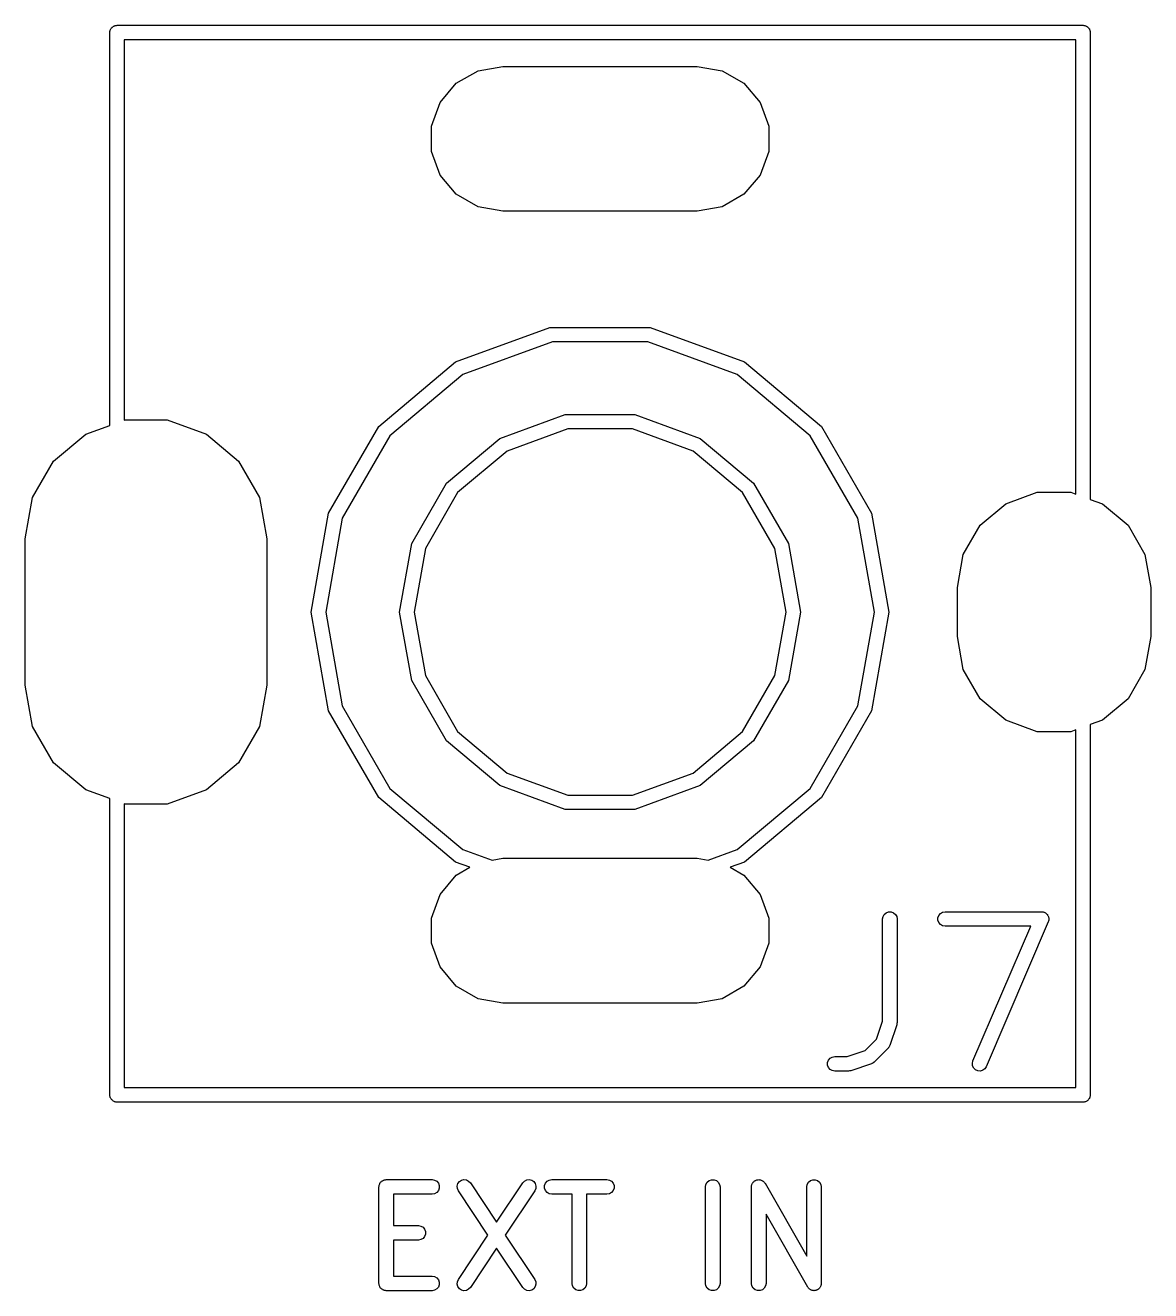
# Model space of a CAD drawing. Extents: x 59 to 126, y -132 to -24.
# Drawn here: x 76.05 to 87.7, y -65.03 to -51.92 of the extents above; entities that cross this region are included whole.
import ezdxf

# ---------------------------------------------------------------- set-up
doc = ezdxf.new("R2010")
doc.units = 0
doc.header["$MEASUREMENT"] = 0
doc.layers.add('BLACK', color=7, linetype='CONTINUOUS')

msp = doc.modelspace()

# ---------------------------------------------------------------- linework, layer by layer
at = {"layer": 'Black'}
for p, q in [((76.925, -52), (76.9261, -51.9935)), ((76.925, -56.0688), (76.925, -52)), ((76.9261, -51.987), (76.9284, -51.9808)), ((76.9261, -51.9935), (76.9261, -51.987)), ((76.9284, -51.9808), (76.9295, -51.9743)), ((76.9295, -51.9743), (76.9328, -51.9687)), ((76.9328, -51.9687), (76.935, -51.9625)), ((76.935, -51.9625), (76.9393, -51.9575)), ((76.9393, -51.9575), (76.9425, -51.9518)), ((76.9425, -51.9518), (76.9476, -51.9476)), ((76.9476, -51.9476), (76.9518, -51.9425)), ((76.9518, -51.9425), (76.9575, -51.9393)), ((76.9575, -51.9393), (76.9625, -51.935)), ((76.9625, -51.935), (76.9687, -51.9328)), ((76.9687, -51.9328), (76.9743, -51.9295)), ((76.9743, -51.9295), (76.9808, -51.9284)), ((76.9808, -51.9284), (76.987, -51.9261)), ((76.987, -51.9261), (76.9935, -51.9261)), ((76.9935, -51.9261), (77, -51.925)), ((77, -51.925), (87, -51.925)), ((87, -51.925), (87.0065, -51.9261)), ((87.0065, -51.9261), (87.013, -51.9261)), ((87.013, -51.9261), (87.0192, -51.9284)), ((87.0192, -51.9284), (87.0257, -51.9295)), ((87.0257, -51.9295), (87.0313, -51.9328)), ((87.0313, -51.9328), (87.0375, -51.935)), ((87.0375, -51.935), (87.0425, -51.9393)), ((87.0425, -51.9393), (87.0482, -51.9425)), ((87.0482, -51.9425), (87.0524, -51.9476)), ((87.0524, -51.9476), (87.0575, -51.9518)), ((87.0575, -51.9518), (87.0607, -51.9575)), ((87.0607, -51.9575), (87.065, -51.9625)), ((87.065, -51.9625), (87.0672, -51.9687)), ((87.0672, -51.9687), (87.0705, -51.9743)), ((87.0705, -51.9743), (87.0716, -51.9808)), ((87.0716, -51.9808), (87.0739, -51.987)), ((87.0739, -51.987), (87.0739, -51.9935)), ((87.0739, -51.9935), (87.075, -52)), ((87.075, -52), (87.075, -56.8337)), ((77.075, -52.075), (77.075, -56.0142)), ((86.925, -52.075), (77.075, -52.075)), ((86.925, -56.7791), (86.925, -52.075)), ((80.5112, -52.5255), (80.7368, -52.3952)), ((80.7368, -52.3952), (80.9933, -52.35)), ((80.9933, -52.35), (83.0067, -52.35)), ((83.0067, -52.35), (83.2632, -52.3952)), ((83.2632, -52.3952), (83.4888, -52.5255)), ((80.3438, -52.725), (80.5112, -52.5255)), ((83.4888, -52.5255), (83.6562, -52.725)), ((80.2547, -52.9698), (80.3438, -52.725)), ((83.6562, -52.725), (83.7453, -52.9698)), ((80.2547, -53.2302), (80.2547, -52.9698)), ((83.7453, -52.9698), (83.7453, -53.2302)), ((80.3438, -53.475), (80.2547, -53.2302)), ((83.7453, -53.2302), (83.6562, -53.475)), ((80.5112, -53.6745), (80.3438, -53.475)), ((83.6562, -53.475), (83.4888, -53.6745)), ((80.7368, -53.8048), (80.5112, -53.6745)), ((83.4888, -53.6745), (83.2632, -53.8048)), ((80.9933, -53.85), (80.7368, -53.8048)), ((83.0067, -53.85), (80.9933, -53.85)), ((83.2632, -53.8048), (83.0067, -53.85)), ((80.5048, -55.4102), (81.4807, -55.055)), ((81.4807, -55.055), (82.5193, -55.055)), ((82.5193, -55.055), (83.4952, -55.4102)), ((81.5068, -55.2027), (80.5798, -55.5401)), ((82.4932, -55.2027), (81.5068, -55.2027)), ((83.4202, -55.5401), (82.4932, -55.2027)), ((79.7092, -56.0778), (80.5048, -55.4102)), ((83.4952, -55.4102), (84.2908, -56.0778)), ((80.5798, -55.5401), (79.8241, -56.1742)), ((84.1759, -56.1742), (83.4202, -55.5401)), ((76.675, -56.1598), (76.925, -56.0688)), ((77.075, -56.0142), (77.0829, -56.0114)), ((77.0829, -56.0114), (77.5171, -56.0114)), ((77.5171, -56.0114), (77.925, -56.1598)), ((79.1899, -56.9772), (79.7092, -56.0778)), ((80.9625, -56.203), (81.6397, -55.9565)), ((81.6397, -55.9565), (82.3603, -55.9565)), ((82.3603, -55.9565), (83.0375, -56.203)), ((84.2908, -56.0778), (84.8101, -56.9772)), ((76.3424, -56.4389), (76.675, -56.1598)), ((77.925, -56.1598), (78.2576, -56.4389)), ((79.8241, -56.1742), (79.3308, -57.0285)), ((80.4105, -56.6662), (80.9625, -56.203)), ((81.6657, -56.1042), (81.0375, -56.3329)), ((82.3343, -56.1042), (81.6657, -56.1042)), ((82.9625, -56.3329), (82.3343, -56.1042)), ((83.0375, -56.203), (83.5895, -56.6662)), ((84.6692, -57.0285), (84.1759, -56.1742)), ((81.0375, -56.3329), (80.5254, -56.7626)), ((83.4746, -56.7626), (82.9625, -56.3329)), ((76.1254, -56.8148), (76.3424, -56.4389)), ((78.2576, -56.4389), (78.4746, -56.8148)), ((80.0501, -57.2903), (80.4105, -56.6662)), ((83.5895, -56.6662), (83.9499, -57.2903)), ((76.05, -57.2424), (76.1254, -56.8148)), ((78.4746, -56.8148), (78.55, -57.2424)), ((80.5254, -56.7626), (80.1911, -57.3416)), ((83.8089, -57.3416), (83.4746, -56.7626)), ((86.2, -56.8792), (86.5264, -56.7604)), ((86.5264, -56.7604), (86.8736, -56.7604)), ((86.8736, -56.7604), (86.925, -56.7791)), ((87.075, -56.8337), (87.2, -56.8792)), ((79.0095, -58), (79.1899, -56.9772)), ((84.8101, -56.9772), (84.9905, -58)), ((85.934, -57.1024), (86.2, -56.8792)), ((87.2, -56.8792), (87.466, -57.1024)), ((79.3308, -57.0285), (79.1595, -58)), ((84.8405, -58), (84.6692, -57.0285)), ((85.7603, -57.4032), (85.934, -57.1024)), ((87.466, -57.1024), (87.6397, -57.4032)), ((76.05, -58.7576), (76.05, -57.2424)), ((78.55, -57.2424), (78.55, -58.7576)), ((79.925, -58), (80.0501, -57.2903)), ((80.1911, -57.3416), (80.075, -58)), ((83.925, -58), (83.8089, -57.3416)), ((83.9499, -57.2903), (84.075, -58)), ((85.7, -57.7452), (85.7603, -57.4032)), ((87.6397, -57.4032), (87.7, -57.7452)), ((85.7, -58.2548), (85.7, -57.7452)), ((87.7, -57.7452), (87.7, -58.2548)), ((79.1899, -59.0228), (79.0095, -58)), ((79.1595, -58), (79.3308, -58.9715)), ((80.0501, -58.7097), (79.925, -58)), ((80.075, -58), (80.1911, -58.6584)), ((83.8089, -58.6584), (83.925, -58)), ((84.075, -58), (83.9499, -58.7097)), ((84.6692, -58.9715), (84.8405, -58)), ((84.9905, -58), (84.8101, -59.0228)), ((85.7603, -58.5968), (85.7, -58.2548)), ((87.7, -58.2548), (87.6397, -58.5968)), ((80.1911, -58.6584), (80.5254, -59.2374)), ((83.4746, -59.2374), (83.8089, -58.6584)), ((85.934, -58.8976), (85.7603, -58.5968)), ((87.6397, -58.5968), (87.466, -58.8976)), ((76.1254, -59.1852), (76.05, -58.7576)), ((78.55, -58.7576), (78.4746, -59.1852)), ((80.4105, -59.3338), (80.0501, -58.7097)), ((83.9499, -58.7097), (83.5895, -59.3338)), ((86.2, -59.1208), (85.934, -58.8976)), ((87.466, -58.8976), (87.2, -59.1208)), ((79.7092, -59.9222), (79.1899, -59.0228)), ((79.3308, -58.9715), (79.8241, -59.8258)), ((84.1759, -59.8258), (84.6692, -58.9715)), ((84.8101, -59.0228), (84.2908, -59.9222)), ((76.3424, -59.5611), (76.1254, -59.1852)), ((78.4746, -59.1852), (78.2576, -59.5611)), ((86.5264, -59.2396), (86.2, -59.1208)), ((86.925, -59.2209), (86.8736, -59.2396)), ((86.925, -62.925), (86.925, -59.2209)), ((87.2, -59.1208), (87.075, -59.1663)), ((87.075, -59.1663), (87.075, -63)), ((80.9625, -59.797), (80.4105, -59.3338)), ((80.5254, -59.2374), (81.0375, -59.6671)), ((82.9625, -59.6671), (83.4746, -59.2374)), ((83.5895, -59.3338), (83.0375, -59.797)), ((86.8736, -59.2396), (86.5264, -59.2396)), ((76.675, -59.8402), (76.3424, -59.5611)), ((78.2576, -59.5611), (77.925, -59.8402)), ((81.0375, -59.6671), (81.6657, -59.8958)), ((82.3343, -59.8958), (82.9625, -59.6671)), ((76.925, -59.9312), (76.675, -59.8402)), ((77.925, -59.8402), (77.5171, -59.9886)), ((79.8241, -59.8258), (80.5798, -60.4599)), ((81.6397, -60.0435), (80.9625, -59.797)), ((83.0375, -59.797), (82.3603, -60.0435)), ((83.4202, -60.4599), (84.1759, -59.8258)), ((76.925, -63), (76.925, -59.9312)), ((77.0829, -59.9886), (77.075, -59.9858)), ((77.075, -59.9858), (77.075, -62.925)), ((77.5171, -59.9886), (77.0829, -59.9886)), ((80.5048, -60.5898), (79.7092, -59.9222)), ((81.6657, -59.8958), (82.3343, -59.8958)), ((84.2908, -59.9222), (83.4952, -60.5898)), ((82.3603, -60.0435), (81.6397, -60.0435)), ((80.5798, -60.4599), (80.8814, -60.5697)), ((83.1186, -60.5697), (83.4202, -60.4599)), ((80.6528, -60.6437), (80.5048, -60.5898)), ((80.5112, -60.7255), (80.6528, -60.6437)), ((80.8814, -60.5697), (80.9933, -60.55)), ((80.9933, -60.55), (83.0067, -60.55)), ((83.0067, -60.55), (83.1186, -60.5697)), ((83.4952, -60.5898), (83.3472, -60.6437)), ((83.3472, -60.6437), (83.4888, -60.7255)), ((80.3438, -60.925), (80.5112, -60.7255)), ((83.4888, -60.7255), (83.6562, -60.925)), ((80.2547, -61.1698), (80.3438, -60.925)), ((83.6562, -60.925), (83.7453, -61.1698)), ((80.2547, -61.4302), (80.2547, -61.1698)), ((83.7453, -61.1698), (83.7453, -61.4302)), ((84.925, -61.1786), (84.9295, -61.1529)), ((84.925, -62.2378), (84.925, -61.1786)), ((84.9295, -61.1529), (84.9425, -61.1304)), ((84.9425, -61.1304), (84.9625, -61.1136)), ((84.9625, -61.1136), (84.987, -61.1047)), ((84.987, -61.1047), (85.013, -61.1047)), ((85.013, -61.1047), (85.0375, -61.1136)), ((85.0375, -61.1136), (85.0575, -61.1304)), ((85.0575, -61.1304), (85.0705, -61.1529)), ((85.0705, -61.1529), (85.075, -61.1786)), ((85.075, -61.1786), (85.075, -62.25)), ((85.4976, -61.1655), (85.5065, -61.1411)), ((85.4976, -61.1916), (85.4976, -61.1655)), ((85.5065, -61.1411), (85.5232, -61.1211)), ((85.5232, -61.1211), (85.5458, -61.1081)), ((85.5458, -61.1081), (85.5714, -61.1036)), ((85.5714, -61.1036), (86.5714, -61.1036)), ((86.5714, -61.1036), (86.5799, -61.1051)), ((86.5799, -61.1051), (86.5886, -61.1056)), ((86.5886, -61.1056), (86.5927, -61.1073)), ((86.5927, -61.1073), (86.5971, -61.1081)), ((86.5971, -61.1081), (86.6046, -61.1124)), ((86.6046, -61.1124), (86.6125, -61.1158)), ((86.6125, -61.1158), (86.6158, -61.1189)), ((86.6158, -61.1189), (86.6196, -61.1211)), ((86.6196, -61.1211), (86.6252, -61.1277)), ((86.6252, -61.1277), (86.6315, -61.1336)), ((86.6315, -61.1336), (86.6335, -61.1376)), ((86.6335, -61.1376), (86.6364, -61.1411)), ((86.6364, -61.1411), (86.6393, -61.1492)), ((86.6393, -61.1492), (86.6432, -61.1569)), ((86.6432, -61.1569), (86.6438, -61.1613)), ((86.6438, -61.1613), (86.6453, -61.1655)), ((86.6453, -61.1655), (86.6453, -61.1742)), ((86.6453, -61.1742), (86.6463, -61.1828)), ((86.6463, -61.1828), (86.6453, -61.1871)), ((86.6453, -61.1871), (86.6453, -61.1916)), ((85.5065, -61.2161), (85.4976, -61.1916)), ((85.5232, -61.236), (85.5065, -61.2161)), ((85.5458, -61.249), (85.5232, -61.236)), ((85.5714, -61.2536), (85.5458, -61.249)), ((86.4577, -61.2536), (85.5714, -61.2536)), ((85.8596, -62.649), (86.4577, -61.2536)), ((86.6404, -61.2081), (85.9975, -62.7081)), ((86.6423, -61.1997), (86.6404, -61.2081)), ((86.6453, -61.1916), (86.6423, -61.1997)), ((80.3438, -61.675), (80.2547, -61.4302)), ((83.7453, -61.4302), (83.6562, -61.675)), ((80.5112, -61.8745), (80.3438, -61.675)), ((83.6562, -61.675), (83.4888, -61.8745)), ((80.7368, -62.0048), (80.5112, -61.8745)), ((83.4888, -61.8745), (83.2632, -62.0048)), ((80.9933, -62.05), (80.7368, -62.0048)), ((83.0067, -62.05), (80.9933, -62.05)), ((83.2632, -62.0048), (83.0067, -62.05)), ((84.863, -62.4238), (84.925, -62.2378)), ((85.0712, -62.2737), (84.9997, -62.488)), ((85.0729, -62.2618), (85.0712, -62.2737)), ((85.075, -62.25), (85.0729, -62.2618)), ((84.7452, -62.5416), (84.863, -62.4238)), ((84.9965, -62.496), (84.9915, -62.5032)), ((84.9977, -62.4918), (84.9965, -62.496)), ((84.9997, -62.488), (84.9977, -62.4918)), ((84.3636, -62.6411), (84.3804, -62.6211)), ((84.3804, -62.6211), (84.4029, -62.6081)), ((84.4029, -62.6081), (84.4286, -62.6036)), ((84.4286, -62.6036), (84.5593, -62.6036)), ((84.5593, -62.6036), (84.7452, -62.5416)), ((84.9816, -62.5173), (84.8387, -62.6602)), ((84.9841, -62.5138), (84.9816, -62.5173)), ((84.9873, -62.5109), (84.9841, -62.5138)), ((84.9915, -62.5032), (84.9873, -62.5109)), ((84.3547, -62.6655), (84.3636, -62.6411)), ((84.3547, -62.6916), (84.3547, -62.6655)), ((84.3636, -62.7161), (84.3547, -62.6916)), ((84.3804, -62.736), (84.3636, -62.7161)), ((84.4029, -62.749), (84.3804, -62.736)), ((84.4286, -62.7536), (84.4029, -62.749)), ((84.5714, -62.7536), (84.4286, -62.7536)), ((84.5833, -62.7515), (84.5714, -62.7536)), ((84.5951, -62.7497), (84.5833, -62.7515)), ((84.8094, -62.6783), (84.5951, -62.7497)), ((84.8132, -62.6762), (84.8094, -62.6783)), ((84.8174, -62.6751), (84.8132, -62.6762)), ((84.8246, -62.6701), (84.8174, -62.6751)), ((84.8323, -62.6659), (84.8246, -62.6701)), ((84.8352, -62.6627), (84.8323, -62.6659)), ((84.8387, -62.6602), (84.8352, -62.6627)), ((85.8537, -62.6744), (85.8596, -62.649)), ((85.8568, -62.7002), (85.8537, -62.6744)), ((85.8685, -62.7235), (85.8568, -62.7002)), ((85.8875, -62.7413), (85.8685, -62.7235)), ((85.9114, -62.7516), (85.8875, -62.7413)), ((85.9375, -62.753), (85.9114, -62.7516)), ((85.9624, -62.7455), (85.9375, -62.753)), ((85.9832, -62.7299), (85.9624, -62.7455)), ((85.9975, -62.7081), (85.9832, -62.7299)), ((76.9261, -63.0065), (76.925, -63)), ((76.9261, -63.013), (76.9261, -63.0065)), ((76.9284, -63.0192), (76.9261, -63.013)), ((76.9295, -63.0257), (76.9284, -63.0192)), ((77.075, -62.925), (86.925, -62.925)), ((87.0716, -63.0192), (87.0705, -63.0257)), ((87.0739, -63.013), (87.0716, -63.0192)), ((87.075, -63), (87.0739, -63.0065)), ((87.0739, -63.0065), (87.0739, -63.013)), ((76.9328, -63.0313), (76.9295, -63.0257)), ((76.935, -63.0375), (76.9328, -63.0313)), ((76.9393, -63.0425), (76.935, -63.0375)), ((76.9425, -63.0482), (76.9393, -63.0425)), ((76.9476, -63.0524), (76.9425, -63.0482)), ((76.9518, -63.0575), (76.9476, -63.0524)), ((76.9575, -63.0607), (76.9518, -63.0575)), ((76.9625, -63.065), (76.9575, -63.0607)), ((76.9687, -63.0672), (76.9625, -63.065)), ((76.9743, -63.0705), (76.9687, -63.0672)), ((76.9808, -63.0716), (76.9743, -63.0705)), ((76.987, -63.0739), (76.9808, -63.0716)), ((76.9935, -63.0739), (76.987, -63.0739)), ((77, -63.075), (76.9935, -63.0739)), ((87, -63.075), (77, -63.075)), ((87.0065, -63.0739), (87, -63.075)), ((87.013, -63.0739), (87.0065, -63.0739)), ((87.0192, -63.0716), (87.013, -63.0739)), ((87.0257, -63.0705), (87.0192, -63.0716)), ((87.0313, -63.0672), (87.0257, -63.0705)), ((87.0375, -63.065), (87.0313, -63.0672)), ((87.0425, -63.0607), (87.0375, -63.065)), ((87.0482, -63.0575), (87.0425, -63.0607)), ((87.0524, -63.0524), (87.0482, -63.0575)), ((87.0575, -63.0482), (87.0524, -63.0524)), ((87.0607, -63.0425), (87.0575, -63.0482)), ((87.065, -63.0375), (87.0607, -63.0425)), ((87.0672, -63.0313), (87.065, -63.0375)), ((87.0705, -63.0257), (87.0672, -63.0313)), ((79.7119, -63.9394), (79.7141, -63.9332)), ((79.7119, -63.9459), (79.7119, -63.9394)), ((79.7141, -63.9332), (79.7152, -63.9267)), ((79.7152, -63.9267), (79.7185, -63.921)), ((79.7185, -63.921), (79.7208, -63.9149)), ((79.7208, -63.9149), (79.725, -63.9099)), ((79.725, -63.9099), (79.7283, -63.9042)), ((79.7283, -63.9042), (79.7333, -63.9)), ((79.7333, -63.9), (79.7375, -63.8949)), ((79.7375, -63.8949), (79.7432, -63.8916)), ((79.7432, -63.8916), (79.7482, -63.8874)), ((79.7482, -63.8874), (79.7544, -63.8852)), ((79.7544, -63.8852), (79.7601, -63.8819)), ((79.7601, -63.8819), (79.7665, -63.8808)), ((79.7665, -63.8808), (79.7727, -63.8785)), ((79.7727, -63.8785), (79.7793, -63.8785)), ((79.7793, -63.8785), (79.7857, -63.8774)), ((79.7857, -63.8774), (80.2619, -63.8774)), ((80.2619, -63.8774), (80.2876, -63.8819)), ((80.2876, -63.8819), (80.3101, -63.8949)), ((80.3101, -63.8949), (80.3269, -63.9149)), ((80.3269, -63.9149), (80.3358, -63.9394)), ((80.3358, -63.9394), (80.3358, -63.9654)), ((80.5207, -63.9441), (80.528, -63.9191)), ((80.528, -63.9191), (80.5434, -63.8981)), ((80.5434, -63.8981), (80.5651, -63.8837)), ((80.5651, -63.8837), (80.5904, -63.8775)), ((80.5904, -63.8775), (80.6163, -63.8804)), ((80.6163, -63.8804), (80.6396, -63.8919)), ((80.6396, -63.8919), (80.6576, -63.9108)), ((80.6576, -63.9108), (80.9286, -64.3172)), ((80.9286, -64.3172), (81.1995, -63.9108)), ((81.1995, -63.9108), (81.2175, -63.8919)), ((81.2175, -63.8919), (81.2408, -63.8804)), ((81.2408, -63.8804), (81.2667, -63.8775)), ((81.2667, -63.8775), (81.292, -63.8837)), ((81.292, -63.8837), (81.3137, -63.8981)), ((81.3137, -63.8981), (81.3291, -63.9191)), ((81.3291, -63.9191), (81.3365, -63.9441)), ((81.4261, -63.9394), (81.435, -63.9149)), ((81.4261, -63.9654), (81.4261, -63.9394)), ((81.435, -63.9149), (81.4518, -63.8949)), ((81.4518, -63.8949), (81.4743, -63.8819)), ((81.4743, -63.8819), (81.5, -63.8774)), ((81.5, -63.8774), (82.0714, -63.8774)), ((82.0714, -63.8774), (82.0971, -63.8819)), ((82.0971, -63.8819), (82.1196, -63.8949)), ((82.1196, -63.8949), (82.1364, -63.9149)), ((82.1364, -63.9149), (82.1453, -63.9394)), ((82.1453, -63.9394), (82.1453, -63.9654)), ((83.0917, -63.9524), (83.0962, -63.9267)), ((83.0962, -63.9267), (83.1092, -63.9042)), ((83.1092, -63.9042), (83.1292, -63.8874)), ((83.1292, -63.8874), (83.1536, -63.8785)), ((83.1536, -63.8785), (83.1797, -63.8785)), ((83.1797, -63.8785), (83.2042, -63.8874)), ((83.2042, -63.8874), (83.2241, -63.9042)), ((83.2241, -63.9042), (83.2371, -63.9267)), ((83.2371, -63.9267), (83.2417, -63.9524)), ((83.569, -63.9458), (83.5691, -63.939)), ((83.5691, -63.939), (83.5713, -63.933)), ((83.5713, -63.933), (83.5724, -63.9267)), ((83.5724, -63.9267), (83.5757, -63.9209)), ((83.5757, -63.9209), (83.5781, -63.9146)), ((83.5781, -63.9146), (83.5822, -63.9097)), ((83.5822, -63.9097), (83.5854, -63.9042)), ((83.5854, -63.9042), (83.5906, -63.8998)), ((83.5906, -63.8998), (83.5949, -63.8947)), ((83.5949, -63.8947), (83.6005, -63.8915)), ((83.6005, -63.8915), (83.6054, -63.8874)), ((83.6054, -63.8874), (83.6117, -63.8851)), ((83.6117, -63.8851), (83.6175, -63.8818)), ((83.6175, -63.8818), (83.6238, -63.8807)), ((83.6238, -63.8807), (83.6298, -63.8785)), ((83.6298, -63.8785), (83.6366, -63.8785)), ((83.6366, -63.8785), (83.6432, -63.8774)), ((83.6432, -63.8774), (83.6495, -63.8785)), ((83.6495, -63.8785), (83.6559, -63.8785)), ((83.6559, -63.8785), (83.6622, -63.8808)), ((83.6622, -63.8808), (83.6688, -63.882)), ((83.6688, -63.882), (83.6743, -63.8852)), ((83.6743, -63.8852), (83.6804, -63.8874)), ((83.6804, -63.8874), (83.6855, -63.8918)), ((83.6855, -63.8918), (83.6913, -63.8951)), ((83.6913, -63.8951), (83.6954, -63.9001)), ((83.6954, -63.9001), (83.7003, -63.9042)), ((83.7003, -63.9042), (83.7037, -63.91)), ((83.7037, -63.91), (83.708, -63.9152)), ((83.708, -63.9152), (84.1393, -64.67)), ((84.1393, -63.9524), (84.1438, -63.9267)), ((84.1438, -63.9267), (84.1568, -63.9042)), ((84.1568, -63.9042), (84.1768, -63.8874)), ((84.1768, -63.8874), (84.2013, -63.8785)), ((84.2013, -63.8785), (84.2273, -63.8785)), ((84.2273, -63.8785), (84.2518, -63.8874)), ((84.2518, -63.8874), (84.2717, -63.9042)), ((84.2717, -63.9042), (84.2848, -63.9267)), ((84.2848, -63.9267), (84.2893, -63.9524)), ((79.7107, -63.9524), (79.7119, -63.9459)), ((79.7107, -64.9524), (79.7107, -63.9524)), ((80.2619, -64.0274), (79.8607, -64.0274)), ((79.8607, -64.0274), (79.8607, -64.3536)), ((80.2876, -64.0229), (80.2619, -64.0274)), ((80.3101, -64.0098), (80.2876, -64.0229)), ((80.3269, -63.9899), (80.3101, -64.0098)), ((80.3358, -63.9654), (80.3269, -63.9899)), ((80.5224, -63.9701), (80.5207, -63.9441)), ((80.5328, -63.994), (80.5224, -63.9701)), ((80.8384, -64.4524), (80.5328, -63.994)), ((81.3243, -63.994), (81.0187, -64.4524)), ((81.3348, -63.9701), (81.3243, -63.994)), ((81.3365, -63.9441), (81.3348, -63.9701)), ((81.435, -63.9899), (81.4261, -63.9654)), ((81.4518, -64.0098), (81.435, -63.9899)), ((81.4743, -64.0229), (81.4518, -64.0098)), ((81.5, -64.0274), (81.4743, -64.0229)), ((81.7107, -64.0274), (81.5, -64.0274)), ((81.7107, -64.9524), (81.7107, -64.0274)), ((82.0714, -64.0274), (81.8607, -64.0274)), ((81.8607, -64.0274), (81.8607, -64.9524)), ((82.0971, -64.0229), (82.0714, -64.0274)), ((82.1196, -64.0098), (82.0971, -64.0229)), ((82.1364, -63.9899), (82.1196, -64.0098)), ((82.1453, -63.9654), (82.1364, -63.9899)), ((83.0917, -64.9524), (83.0917, -63.9524)), ((83.2417, -63.9524), (83.2417, -64.9524)), ((83.5679, -63.9524), (83.569, -63.9458)), ((83.5679, -64.9524), (83.5679, -63.9524)), ((84.1393, -64.67), (84.1393, -63.9524)), ((84.2893, -63.9524), (84.2893, -64.9524)), ((84.1492, -64.9896), (83.7179, -64.2348)), ((83.7179, -64.2348), (83.7179, -64.9524)), ((79.8607, -64.3536), (80.119, -64.3536)), ((80.119, -64.3536), (80.1447, -64.3581)), ((80.1447, -64.3581), (80.1673, -64.3711)), ((80.1673, -64.3711), (80.184, -64.3911)), ((80.184, -64.3911), (80.1929, -64.4155)), ((80.1929, -64.4416), (80.184, -64.4661)), ((80.1929, -64.4155), (80.1929, -64.4416)), ((80.5328, -64.9108), (80.8384, -64.4524)), ((81.0187, -64.4524), (81.3243, -64.9108)), ((80.119, -64.5036), (79.8607, -64.5036)), ((79.8607, -64.5036), (79.8607, -64.8774)), ((80.1447, -64.499), (80.119, -64.5036)), ((80.1673, -64.486), (80.1447, -64.499)), ((80.184, -64.4661), (80.1673, -64.486)), ((80.9286, -64.5876), (80.6576, -64.994)), ((81.1995, -64.994), (80.9286, -64.5876)), ((79.7119, -64.9588), (79.7107, -64.9524)), ((79.7119, -64.9654), (79.7119, -64.9588)), ((79.7141, -64.9716), (79.7119, -64.9654)), ((79.7152, -64.978), (79.7141, -64.9716)), ((79.7185, -64.9837), (79.7152, -64.978)), ((79.7208, -64.9899), (79.7185, -64.9837)), ((79.8607, -64.8774), (80.2619, -64.8774)), ((80.2619, -64.8774), (80.2876, -64.8819)), ((80.2876, -64.8819), (80.3101, -64.8949)), ((80.3101, -64.8949), (80.3269, -64.9149)), ((80.3269, -64.9149), (80.3358, -64.9394)), ((80.3358, -64.9654), (80.3269, -64.9899)), ((80.3358, -64.9394), (80.3358, -64.9654)), ((80.5207, -64.9606), (80.5224, -64.9346)), ((80.528, -64.9856), (80.5207, -64.9606)), ((80.5224, -64.9346), (80.5328, -64.9108)), ((80.5434, -65.0066), (80.528, -64.9856)), ((81.3291, -64.9856), (81.3137, -65.0066)), ((81.3243, -64.9108), (81.3348, -64.9346)), ((81.3365, -64.9606), (81.3291, -64.9856)), ((81.3348, -64.9346), (81.3365, -64.9606)), ((81.7152, -64.978), (81.7107, -64.9524)), ((81.7283, -65.0006), (81.7152, -64.978)), ((81.8562, -64.978), (81.8432, -65.0006)), ((81.8607, -64.9524), (81.8562, -64.978)), ((83.0962, -64.978), (83.0917, -64.9524)), ((83.1092, -65.0006), (83.0962, -64.978)), ((83.2371, -64.978), (83.2241, -65.0006)), ((83.2417, -64.9524), (83.2371, -64.978)), ((83.5724, -64.978), (83.5679, -64.9524)), ((83.5854, -65.0006), (83.5724, -64.978)), ((83.7133, -64.978), (83.7003, -65.0006)), ((83.7179, -64.9524), (83.7133, -64.978)), ((84.2814, -64.9839), (84.2791, -64.9902)), ((84.2848, -64.978), (84.2814, -64.9839)), ((84.2859, -64.9717), (84.2848, -64.978)), ((84.2881, -64.9657), (84.2859, -64.9717)), ((84.2893, -64.9524), (84.2881, -64.959)), ((84.2881, -64.959), (84.2881, -64.9657)), ((79.725, -64.9949), (79.7208, -64.9899)), ((79.7283, -65.0006), (79.725, -64.9949)), ((79.7333, -65.0048), (79.7283, -65.0006)), ((79.7375, -65.0098), (79.7333, -65.0048)), ((79.7432, -65.0131), (79.7375, -65.0098)), ((79.7482, -65.0173), (79.7432, -65.0131)), ((79.7544, -65.0196), (79.7482, -65.0173)), ((79.7601, -65.0229), (79.7544, -65.0196)), ((79.7665, -65.024), (79.7601, -65.0229)), ((79.7727, -65.0262), (79.7665, -65.024)), ((79.7793, -65.0262), (79.7727, -65.0262)), ((79.7857, -65.0274), (79.7793, -65.0262)), ((80.2619, -65.0274), (79.7857, -65.0274)), ((80.2876, -65.0229), (80.2619, -65.0274)), ((80.3101, -65.0098), (80.2876, -65.0229)), ((80.3269, -64.9899), (80.3101, -65.0098)), ((80.5651, -65.0211), (80.5434, -65.0066)), ((80.5904, -65.0272), (80.5651, -65.0211)), ((80.6163, -65.0244), (80.5904, -65.0272)), ((80.6396, -65.0128), (80.6163, -65.0244)), ((80.6576, -64.994), (80.6396, -65.0128)), ((81.2175, -65.0128), (81.1995, -64.994)), ((81.2408, -65.0244), (81.2175, -65.0128)), ((81.2667, -65.0272), (81.2408, -65.0244)), ((81.292, -65.0211), (81.2667, -65.0272)), ((81.3137, -65.0066), (81.292, -65.0211)), ((81.7482, -65.0173), (81.7283, -65.0006)), ((81.7727, -65.0262), (81.7482, -65.0173)), ((81.7987, -65.0262), (81.7727, -65.0262)), ((81.8232, -65.0173), (81.7987, -65.0262)), ((81.8432, -65.0006), (81.8232, -65.0173)), ((83.1292, -65.0173), (83.1092, -65.0006)), ((83.1536, -65.0262), (83.1292, -65.0173)), ((83.1797, -65.0262), (83.1536, -65.0262)), ((83.2042, -65.0173), (83.1797, -65.0262)), ((83.2241, -65.0006), (83.2042, -65.0173)), ((83.6054, -65.0173), (83.5854, -65.0006)), ((83.6298, -65.0262), (83.6054, -65.0173)), ((83.6559, -65.0262), (83.6298, -65.0262)), ((83.6804, -65.0173), (83.6559, -65.0262)), ((83.7003, -65.0006), (83.6804, -65.0173)), ((84.1535, -64.9948), (84.1492, -64.9896)), ((84.1568, -65.0006), (84.1535, -64.9948)), ((84.1617, -65.0047), (84.1568, -65.0006)), ((84.1658, -65.0096), (84.1617, -65.0047)), ((84.1716, -65.013), (84.1658, -65.0096)), ((84.1768, -65.0173), (84.1716, -65.013)), ((84.1828, -65.0195), (84.1768, -65.0173)), ((84.1883, -65.0227), (84.1828, -65.0195)), ((84.1949, -65.0239), (84.1883, -65.0227)), ((84.2013, -65.0262), (84.1949, -65.0239)), ((84.2077, -65.0262), (84.2013, -65.0262)), ((84.214, -65.0274), (84.2077, -65.0262)), ((84.2206, -65.0262), (84.214, -65.0274)), ((84.2273, -65.0262), (84.2206, -65.0262)), ((84.2333, -65.0241), (84.2273, -65.0262)), ((84.2396, -65.023), (84.2333, -65.0241)), ((84.2455, -65.0196), (84.2396, -65.023)), ((84.2518, -65.0173), (84.2455, -65.0196)), ((84.2567, -65.0132), (84.2518, -65.0173)), ((84.2622, -65.01), (84.2567, -65.0132)), ((84.2666, -65.0049), (84.2622, -65.01)), ((84.2717, -65.0006), (84.2666, -65.0049)), ((84.2749, -64.9951), (84.2717, -65.0006)), ((84.2791, -64.9902), (84.2749, -64.9951))]:
    msp.add_line(p, q, dxfattribs=at)

doc.saveas('drawing.dxf')
